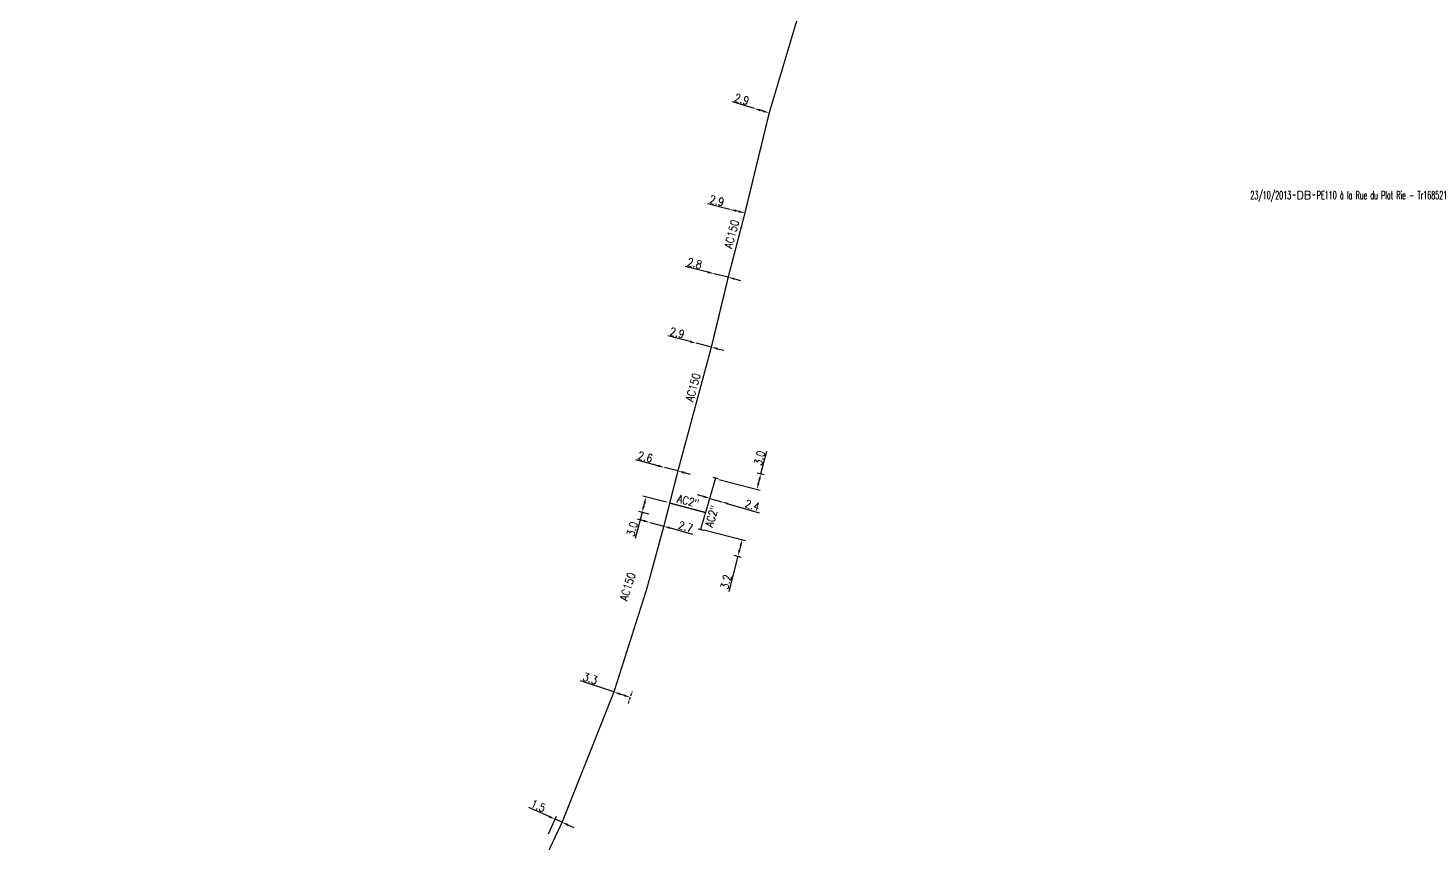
# Model space of a CAD drawing. Header units: millimetres. Extents: x 113011 to 114001, y 124000 to 125001.
# Drawn here: x 113710.5 to 113972.7, y 124389.8 to 124542.4 of the extents above; entities that cross this region are included whole.
import ezdxf
from ezdxf.enums import TextEntityAlignment as Align

# ---------------------------------------------------------------- set-up
doc = ezdxf.new("R2010")
doc.units = ezdxf.units.MM
doc.header["$PDMODE"] = 34
doc.linetypes.add('DASHED', pattern=[0.75, 0.5, -0.25])
doc.linetypes.add('L_25_AP', pattern=[2000, 1000, 1000])
doc.layers.get('0').update_dxf_attribs({"linetype": 'CONTINUOUS'})
doc.layers.get('Defpoints').update_dxf_attribs({"linetype": 'CONTINUOUS'})
for name, color, linetype in [('L_150', 1, 'CONTINUOUS'), ('L_340', 7, 'CONTINUOUS'), ('L_910', 7, 'CONTINUOUS')]:
    doc.layers.add(name, color=color, linetype=linetype)
doc.styles.get("Standard").update_dxf_attribs({"font": 'romans.shx', "width": 0.85})
doc.dimstyles.get("Standard").update_dxf_attribs({"dimtxt": 1.5, "dimasz": 1.2, "dimexe": 0.625, "dimexo": 0.625, "dimgap": 0.25, "dimtad": 1, "dimdec": 1, "dimzin": 0, "dimdsep": 46, "dimtxsty": 'Standard', "dimcen": -0.5, "dimadec": 0, "dimazin": 0, "dimtfac": 1, "dimtdec": 1, "dimtmove": 0, "dimatfit": 3, "dimfxl": 0, "dimtolj": 1, "dimtzin": 0, "dimarcsym": 0})

# ---------------------------------------------------------------- blocks, each defined once
blk = doc.blocks.new('*D151')
at = {"layer": 'Defpoints', "color": 0, "linetype": 'Continuous', "transparency": 16777216}
for p in [(113846.65, 124527.36), (113846.65, 124527.36), (113849.43, 124526.53)]:
    blk.add_point(p, dxfattribs=at)
at = {"layer": 'L_150', "color": 0, "linetype": 'Continuous', "lineweight": -2, "transparency": 16777216}
for p, q in [((113846.65, 124527.36), (113842.52, 124528.59)), ((113848.28, 124526.87), (113847.8, 124527.02))]:
    blk.add_line(p, q, dxfattribs=at)
at = {"layer": 'L_150', "color": 0, "linetype": 'Continuous', "transparency": 16777216}
for points in [[(113847.86, 124527.21), (113847.74, 124526.82), (113846.65, 124527.36)], [(113848.34, 124527.07), (113848.22, 124526.68), (113849.43, 124526.53)]]:
    blk.add_solid(points, dxfattribs=at)
at = {"layer": 'L_150', "color": 0, "linetype": 'Continuous', "transparency": 16777216, "insert": (113844.3, 124529.1), "char_height": 1.5, "attachment_point": 5, "rotation": 343.4293}
blk.add_mtext('\\A1;2.9', dxfattribs=at)
blk = doc.blocks.new('*D152')
at = {"layer": 'Defpoints', "color": 0, "linetype": 'Continuous', "transparency": 16777216}
for p in [(113842.07, 124508.46), (113842.07, 124508.46), (113844.88, 124507.78)]:
    blk.add_point(p, dxfattribs=at)
at = {"layer": 'L_150', "color": 0, "linetype": 'Continuous', "lineweight": -2, "transparency": 16777216}
for p, q in [((113842.07, 124508.46), (113837.88, 124509.48)), ((113843.72, 124508.06), (113843.23, 124508.18))]:
    blk.add_line(p, q, dxfattribs=at)
at = {"layer": 'L_150', "color": 0, "linetype": 'Continuous', "transparency": 16777216}
for points in [[(113843.28, 124508.38), (113843.18, 124507.99), (113842.07, 124508.46)], [(113843.76, 124508.26), (113843.67, 124507.87), (113844.88, 124507.78)]]:
    blk.add_solid(points, dxfattribs=at)
at = {"layer": 'L_150', "color": 0, "linetype": 'Continuous', "transparency": 16777216, "insert": (113839.62, 124510.08), "char_height": 1.5, "attachment_point": 5, "rotation": 346.373}
blk.add_mtext('\\A1;2.9', dxfattribs=at)
blk = doc.blocks.new('*D154')
at = {"layer": 'Defpoints', "color": 0, "linetype": 'Continuous', "transparency": 16777216}
for p in [(113839.08, 124496.41), (113839.08, 124496.41), (113841.75, 124495.74)]:
    blk.add_point(p, dxfattribs=at)
at = {"layer": 'L_150', "color": 0, "linetype": 'Continuous', "lineweight": -2, "transparency": 16777216}
for p, q in [((113837.91, 124496.7), (113833.67, 124497.75)), ((113841.75, 124495.74), (113839.08, 124496.41)), ((113842.91, 124495.45), (113844.07, 124495.16))]:
    blk.add_line(p, q, dxfattribs=at)
at = {"layer": 'L_150', "color": 0, "linetype": 'Continuous', "transparency": 16777216}
for points in [[(113837.96, 124496.89), (113837.86, 124496.5), (113839.08, 124496.41)], [(113842.96, 124495.65), (113842.86, 124495.26), (113841.75, 124495.74)]]:
    blk.add_solid(points, dxfattribs=at)
at = {"layer": 'L_150', "color": 0, "linetype": 'Continuous', "transparency": 16777216, "insert": (113835.45, 124498.34), "char_height": 1.5, "attachment_point": 5, "rotation": 346.0361}
blk.add_mtext('\\A1;2.8', dxfattribs=at)
blk = doc.blocks.new('*D155')
at = {"layer": 'Defpoints', "color": 0, "linetype": 'Continuous', "transparency": 16777216}
for p in [(113835.78, 124483.38), (113835.78, 124483.38), (113838.59, 124482.66)]:
    blk.add_point(p, dxfattribs=at)
at = {"layer": 'L_150', "color": 0, "linetype": 'Continuous', "lineweight": -2, "transparency": 16777216}
for p, q in [((113834.61, 124483.68), (113830.44, 124484.75)), ((113838.59, 124482.66), (113835.78, 124483.38)), ((113839.75, 124482.36), (113840.91, 124482.06))]:
    blk.add_line(p, q, dxfattribs=at)
at = {"layer": 'L_150', "color": 0, "linetype": 'Continuous', "transparency": 16777216}
for points in [[(113834.66, 124483.87), (113834.56, 124483.48), (113835.78, 124483.38)], [(113839.8, 124482.55), (113839.7, 124482.17), (113838.59, 124482.66)]]:
    blk.add_solid(points, dxfattribs=at)
at = {"layer": 'L_150', "color": 0, "linetype": 'Continuous', "transparency": 16777216, "insert": (113832.19, 124485.33), "char_height": 1.5, "attachment_point": 5, "rotation": 345.6058}
blk.add_mtext('\\A1;2.9', dxfattribs=at)
blk = doc.blocks.new('*D156')
at = {"layer": 'Defpoints', "color": 0, "linetype": 'Continuous', "transparency": 16777216}
for p in [(113829.8, 124460.11), (113829.8, 124460.11), (113832.32, 124459.45)]:
    blk.add_point(p, dxfattribs=at)
at = {"layer": 'L_150', "color": 0, "linetype": 'Continuous', "lineweight": -2, "transparency": 16777216}
for p, q in [((113828.64, 124460.41), (113824.42, 124461.52)), ((113832.32, 124459.45), (113829.8, 124460.11)), ((113833.48, 124459.14), (113834.64, 124458.84))]:
    blk.add_line(p, q, dxfattribs=at)
at = {"layer": 'L_150', "color": 0, "linetype": 'Continuous', "transparency": 16777216}
for points in [[(113828.7, 124460.61), (113828.59, 124460.22), (113829.8, 124460.11)], [(113833.53, 124459.34), (113833.43, 124458.95), (113832.32, 124459.45)]]:
    blk.add_solid(points, dxfattribs=at)
at = {"layer": 'L_150', "color": 0, "linetype": 'Continuous', "transparency": 16777216, "insert": (113826.2, 124462.09), "char_height": 1.5, "attachment_point": 5, "rotation": 345.2699}
blk.add_mtext('\\A1;2.6', dxfattribs=at)
blk = doc.blocks.new('*D157')
at = {"layer": 'Defpoints', "color": 0, "linetype": 'Continuous', "transparency": 16777216}
for p in [(113830.79, 124453.44), (113825.6, 124451.7), (113827.46, 124451.21)]:
    blk.add_point(p, dxfattribs=at)
at = {"layer": 'L_150', "color": 0, "linetype": 'Continuous', "lineweight": -2, "transparency": 16777216}
for p, q in [((113830.18, 124453.6), (113825.76, 124454.76)), ((113826.06, 124453.44), (113825.9, 124452.86)), ((113825.6, 124451.7), (113824.3, 124446.79)), ((113826.85, 124451.37), (113824.99, 124451.86))]:
    blk.add_line(p, q, dxfattribs=at)
at = {"layer": 'L_150', "color": 0, "linetype": 'Continuous', "transparency": 16777216}
for points in [[(113825.86, 124453.5), (113826.25, 124453.39), (113826.36, 124454.6)], [(113825.71, 124452.92), (113826.1, 124452.81), (113825.6, 124451.7)]]:
    blk.add_solid(points, dxfattribs=at)
at = {"layer": 'L_150', "color": 0, "linetype": 'Continuous', "transparency": 16777216, "insert": (113823.74, 124448.58), "char_height": 1.5, "attachment_point": 5, "rotation": 75.19}
blk.add_mtext('\\A1;3.0', dxfattribs=at)
blk = doc.blocks.new('*D158')
at = {"layer": 'Defpoints', "color": 0, "linetype": 'Continuous', "transparency": 16777216}
for p in [(113846.58, 124459.27), (113847.88, 124458.93), (113839.36, 124458.03)]:
    blk.add_point(p, dxfattribs=at)
at = {"layer": 'L_340', "color": 0, "linetype": 'Continuous', "lineweight": -2, "transparency": 16777216}
for p, q in [((113847.88, 124458.93), (113848.98, 124463.16)), ((113847.18, 124459.11), (113848.49, 124458.77)), ((113839.97, 124457.88), (113847.74, 124455.87)), ((113847.43, 124457.19), (113847.58, 124457.77))]:
    blk.add_line(p, q, dxfattribs=at)
at = {"layer": 'L_340', "color": 0, "linetype": 'Continuous', "transparency": 16777216}
for points in [[(113847.39, 124457.82), (113847.78, 124457.72), (113847.88, 124458.93)], [(113847.24, 124457.24), (113847.63, 124457.14), (113847.13, 124456.02)]]:
    blk.add_solid(points, dxfattribs=at)
at = {"layer": 'L_340', "color": 0, "linetype": 'Continuous', "transparency": 16777216, "insert": (113847.61, 124461.88), "char_height": 1.5, "attachment_point": 5, "rotation": 75.5007}
blk.add_mtext('\\A1;3.0', dxfattribs=at)
blk = doc.blocks.new('*D159')
at = {"layer": 'Defpoints', "color": 0, "linetype": 'Continuous', "transparency": 16777216}
for p in [(113838.28, 124454.32), (113840.58, 124453.65), (113840.58, 124453.65)]:
    blk.add_point(p, dxfattribs=at)
at = {"layer": 'L_150', "color": 0, "linetype": 'Continuous', "lineweight": -2, "transparency": 16777216}
for p, q in [((113837.12, 124454.66), (113835.97, 124455)), ((113838.28, 124454.32), (113840.58, 124453.65)), ((113841.73, 124453.31), (113847.55, 124451.61))]:
    blk.add_line(p, q, dxfattribs=at)
at = {"layer": 'L_150', "color": 0, "linetype": 'Continuous', "transparency": 16777216}
for points in [[(113837.18, 124454.85), (113837.07, 124454.47), (113838.28, 124454.32)], [(113841.79, 124453.51), (113841.68, 124453.12), (113840.58, 124453.65)]]:
    blk.add_solid(points, dxfattribs=at)
at = {"layer": 'L_150', "color": 0, "linetype": 'Continuous', "transparency": 16777216, "insert": (113846.28, 124453.03), "char_height": 1.5, "attachment_point": 5, "rotation": 343.7228}
blk.add_mtext('\\A1;2.4', dxfattribs=at)
blk = doc.blocks.new('*D160')
at = {"layer": 'Defpoints', "color": 0, "linetype": 'Continuous', "transparency": 16777216}
for p in [(113836.6, 124448.57), (113842.17, 124443.84), (113843.57, 124443.49)]:
    blk.add_point(p, dxfattribs=at)
at = {"layer": 'L_340', "color": 0, "linetype": 'Continuous', "lineweight": -2, "transparency": 16777216}
for p, q in [((113837.2, 124448.41), (113844.97, 124446.43)), ((113844.07, 124445.42), (113843.87, 124444.65)), ((113843.57, 124443.49), (113841.89, 124436.88)), ((113842.77, 124443.69), (113844.18, 124443.33))]:
    blk.add_line(p, q, dxfattribs=at)
at = {"layer": 'L_340', "color": 0, "linetype": 'Continuous', "transparency": 16777216}
for points in [[(113843.87, 124445.47), (113844.26, 124445.37), (113844.37, 124446.59)], [(113843.68, 124444.7), (113844.06, 124444.6), (113843.57, 124443.49)]]:
    blk.add_solid(points, dxfattribs=at)
at = {"layer": 'L_340', "color": 0, "linetype": 'Continuous', "transparency": 16777216, "insert": (113841.31, 124438.67), "char_height": 1.5, "attachment_point": 5, "rotation": 75.6948}
blk.add_mtext('\\A1;3.2', dxfattribs=at)
blk = doc.blocks.new('*D161')
at = {"layer": 'Defpoints', "color": 0, "linetype": 'Continuous', "transparency": 16777216}
for p in [(113827.07, 124449.81), (113827.07, 124449.81), (113829.68, 124449.09)]:
    blk.add_point(p, dxfattribs=at)
at = {"layer": 'L_150', "color": 0, "linetype": 'Continuous', "lineweight": -2, "transparency": 16777216}
for p, q in [((113825.92, 124450.12), (113824.76, 124450.44)), ((113827.07, 124449.81), (113829.68, 124449.09)), ((113830.84, 124448.78), (113835.05, 124447.63))]:
    blk.add_line(p, q, dxfattribs=at)
at = {"layer": 'L_150', "color": 0, "linetype": 'Continuous', "transparency": 16777216}
for points in [[(113825.97, 124450.31), (113825.86, 124449.93), (113827.07, 124449.81)], [(113830.89, 124448.97), (113830.78, 124448.59), (113829.68, 124449.09)]]:
    blk.add_solid(points, dxfattribs=at)
at = {"layer": 'L_150', "color": 0, "linetype": 'Continuous', "transparency": 16777216, "insert": (113833.79, 124449.01), "char_height": 1.5, "attachment_point": 5, "rotation": 344.7273}
blk.add_mtext('\\A1;2.7', dxfattribs=at)
blk = doc.blocks.new('*D162')
at = {"layer": 'Defpoints', "color": 0, "linetype": 'Continuous', "transparency": 16777216}
for p in [(113820.33, 124418.05), (113823.41, 124417.03), (113823.41, 124417.03)]:
    blk.add_point(p, dxfattribs=at)
at = {"layer": 'L_150', "color": 0, "linetype": 'Continuous', "lineweight": -2, "transparency": 16777216}
for p, q in [((113820.33, 124418.05), (113814.07, 124420.12)), ((113822.28, 124417.41), (113821.47, 124417.67))]:
    blk.add_line(p, q, dxfattribs=at)
at = {"layer": 'L_150', "color": 0, "linetype": 'Continuous', "transparency": 16777216}
for points in [[(113821.53, 124417.86), (113821.41, 124417.48), (113820.33, 124418.05)], [(113822.34, 124417.6), (113822.21, 124417.22), (113823.41, 124417.03)]]:
    blk.add_solid(points, dxfattribs=at)
at = {"layer": 'L_150', "color": 0, "linetype": 'Continuous', "transparency": 16777216, "insert": (113815.89, 124420.57), "char_height": 1.5, "attachment_point": 5, "rotation": 341.7187}
blk.add_mtext('\\A1;3.3', dxfattribs=at)
blk = doc.blocks.new('*D163')
at = {"layer": 'Defpoints', "color": 0, "linetype": 'Continuous', "transparency": 16777216}
for p in [(113809.29, 124394.23), (113810.62, 124393.64), (113807.81, 124390.9)]:
    blk.add_point(p, dxfattribs=at)
at = {"layer": 'L_150', "color": 0, "linetype": 'Continuous', "lineweight": -2, "transparency": 16777216}
for p, q in [((113808.2, 124394.72), (113804.37, 124396.42)), ((113808.06, 124391.47), (113809.55, 124394.8)), ((113810.62, 124393.64), (113809.29, 124394.23)), ((113811.71, 124393.15), (113812.81, 124392.66))]:
    blk.add_line(p, q, dxfattribs=at)
at = {"layer": 'L_150', "color": 0, "linetype": 'Continuous', "transparency": 16777216}
for points in [[(113808.28, 124394.9), (113808.12, 124394.53), (113809.29, 124394.23)], [(113811.8, 124393.33), (113811.63, 124392.96), (113810.62, 124393.64)]]:
    blk.add_solid(points, dxfattribs=at)
at = {"layer": 'L_150', "color": 0, "linetype": 'Continuous', "transparency": 16777216, "insert": (113806.15, 124396.73), "char_height": 1.5, "attachment_point": 5, "rotation": 335.9521}
blk.add_mtext('\\A1;1.5', dxfattribs=at)
blk = doc.blocks.new('L_340_07')
at = {"color": 0, "linetype": 'Continuous', "const_width": 0.25, "flags": 128}
blk.add_lwpolyline([(0, 0), (0.35, 0)], dxfattribs=at)
at = {"color": 0, "linetype": 'Continuous', "flags": 128}
blk.add_lwpolyline([(0.35, -0.5), (0.35, 0.5)], dxfattribs=at)
at = {"color": 0, "linetype": 'Continuous', "width": 0.75, "flags": 3}
for tag, p in [('DEF_LEG', (0.72, -3.47)), ('DEF_COUP', (0.72, -5.97)), ('DEF_TYPE', (0.72, -8.47))]:
    blk.add_attdef(tag, text='', height=1.2, dxfattribs=at).set_placement(p, align=Align.MIDDLE)
blk = doc.blocks.new('GIS_MODF')
at = {"color": 0, "linetype": 'Continuous', "flags": 128}
for points in [[(-2.18, -0.01), (-1.68, -0.01)], [(1.52, -0.01), (2.02, -0.01)]]:
    blk.add_lwpolyline(points, dxfattribs=at)
at = {"color": 0, "linetype": 'Continuous', "width": 0.5}
blk.add_attdef('DATE', text='', height=1.5, dxfattribs=at).set_placement((-2.5, -0.8), align=Align.RIGHT)
at = {"color": 0, "linetype": 'Continuous', "width": 1.771291}
blk.add_attdef('USER', text='', height=1.5, dxfattribs=at).set_placement((-1.51, -0.8), (1.28, -0.8), align=Align.FIT)
at = {"color": 0, "linetype": 'Continuous', "width": 0.5}
blk.add_attdef('DESC', (2.29, -0.8), '', height=1.5, dxfattribs=at)

msp = doc.modelspace()

# ---------------------------------------------------------------- linework, layer by layer
at = {"layer": 'L_150', "linetype": 'L_25_AP', "flags": 128}
msp.add_lwpolyline([(113882.83, 124633.44, 0.25, 0.25, 0), (113882.66, 124633.03, 0.25, 0.25, 0), (113879.06, 124624.42, 0.25, 0.25, 0), (113879.46, 124624.25, 0.25, 0.25, 0), (113869.61, 124597.53, 0.25, 0.25, 0), (113857.78, 124554.48, 0.25, 0.25, 0), (113849.43, 124526.53, 0.25, 0.25, 0), (113844.88, 124507.78, 0.25, 0.25, 0), (113841.75, 124495.74, 0.25, 0.25, 0), (113838.59, 124482.66, 0.25, 0.25, 0), (113832.32, 124459.45, 0.25, 0.25, 0), (113830.79, 124453.44, 0.25, 0.25, 0), (113829.68, 124449.09, 0.25, 0.25, 0), (113826.45, 124437.26, 0.25, 0.25, 0), (113820.33, 124418.05, 0.25, 0.25, 0), (113810.62, 124393.64, 0.25, 0.25, 0), (113802.78, 124377.01, 0.25, 0.25, 0), (113793.83, 124356.74, 0.25, 0.25, 0), (113789.57, 124348.21, 0.25, 0.25, 0), (113785.95, 124340.34, 0.25, 0.25, 0), (113779.28, 124325.83, 0.25, 0.25, 0), (113772, 124310.22, 0.25, 0.25, 0), (113769.85, 124304.74, 0.25, 0.25, 0), (113768.89, 124302.28, 0.25, 0.25, 0), (113765.01, 124293.64, 0.25, 0.25, 0), (113760.87, 124284.66, 0.25, 0.25, 0), (113751.53, 124272.96, 0.25, 0.25, 0), (113749.34, 124268.97, 0.25, 0.25, 0), (113748.78, 124268.16, 0.25, 0.25, 0), (113746.89, 124266.19, 0.25, 0.25, 0), (113744.46, 124262, 0.25, 0.25, 0), (113740.08, 124256.27, 0.25, 0.25, 0), (113740.08, 124256.27, 0.25, 0.25, 0), (113732.96, 124248.27, 0.25, 0.25, 0), (113725.47, 124243.36, 0.25, 0.25, 0), (113708.75, 124232.37, 0.25, 0.25, 0), (113695.71, 124224.69, 0.25, 0.25, 0), (113681.11, 124218.74, 0.25, 0.25, 0), (113681.11, 124218.74, 0.25, 0.25, 0), (113670.12, 124214.92, 0.25, 0.25, 0), (113663, 124211.55, 0.25, 0.25, 0), (113662.46, 124211.74, 0.25, 0.25, 0), (113657.16, 124209.72, 0.25, 0.25, 0), (113657.16, 124209.72, 0.25, 0.25, 0), (113654.18, 124208.93, 0.25, 0.25, 0), (113638.21, 124203.43, 0.25, 0.25, 0), (113636.44, 124202.66, 0.25, 0.25, 0), (113630.74, 124201.46, 0.25, 0.25, 0), (113627.68, 124202.69, 0.25, 0.25, 0), (113627.68, 124202.69, 0.25, 0.25, -0.16795), (113623.04, 124207.94, 0.25, 0.25, 0), (113623.04, 124207.94, 0.25, 0.25, 0), (113623.04, 124207.94, 0.25, 0.25, 0), (113620.5, 124213.73, 0.25, 0.25, 0), (113616.36, 124223.88, 0.25, 0.25, 0), (113612.44, 124233.67, 0.25, 0.25, 0), (113612.19, 124234.27, 0.25, 0.25, 0), (113604.66, 124231.11, 0.25, 0.25, 0), (113597.92, 124224.89, 0.25, 0.25, 0), (113596.99, 124223.71, 0.25, 0.25, 0), (113591.67, 124217.9, 0.25, 0.25, 0), (113597.88, 124212.08, 0.25, 0.25, 0), (113601.47, 124208.75, 0, 0, 0)], format="xyseb", dxfattribs=at)
at = {"layer": 'L_150', "linetype": 'L_25_AP', "const_width": 0.25, "flags": 128}
for points in [[(113836.6, 124448.57), (113837.5, 124451.66), (113838.28, 124454.32), (113839.36, 124458.03)], [(113830.79, 124453.44), (113837.5, 124451.66)]]:
    msp.add_lwpolyline(points, dxfattribs=at)
at = {"layer": 'L_150', "color": 7, "linetype": 'DASHED', "flags": 128}
msp.add_lwpolyline([(113823.04, 124415.9), (113823.04, 124415.9), (113823.04, 124415.9), (113823.79, 124418.16), (113823.79, 124418.16)], dxfattribs=at)

# ---------------------------------------------------------------- block references
at = {"layer": 'L_340', "xscale": 0.2}
for p, rotation in [((113839.36, 124458.03), 73.72275822546635), ((113836.6, 124448.57), 253.7227582261112)]:
    msp.add_blockref('L_340_07', p, dxfattribs=dict(at, rotation=rotation))
at = {"layer": 'L_910', "linetype": 'Continuous'}
ref = msp.add_blockref('GIS_MODF', (113949.75, 124511.17), dxfattribs=at)
ref.add_attrib('DATE', '23/10/2013', dxfattribs={"layer": '0', "color": 0, "linetype": 'Continuous', "height": 1.5, "width": 0.5}).set_placement((113947.25, 124510.37), align=Align.RIGHT)
ref.add_attrib('USER', 'DB', dxfattribs={"layer": '0', "color": 0, "linetype": 'Continuous', "height": 1.5, "width": 0.99919}).set_placement((113948.24, 124510.37), (113951.02, 124510.37), align=Align.FIT)
ref.add_attrib('DESC', 'PE110 à la Rue du Plat Rie - Tr168521', (113952.04, 124510.37), dxfattribs={"layer": '0', "color": 0, "linetype": 'Continuous', "height": 1.5, "width": 0.5})

# ---------------------------------------------------------------- texts
at = {"layer": 'L_150', "linetype": 'Continuous', "width": 0.85}
for s, rotation, p in [('AC150', 74.8925, (113842.41, 124501.02)), ('AC150', 74.8925, (113835.17, 124472.32)), ('AC2"', 345.19, (113832.06, 124453.62)), ('AC2"', 73.7228, (113838.8, 124448.79)), ('AC150', 72.6646, (113822.8, 124434.98))]:
    msp.add_text(s, height=1.5, rotation=rotation, dxfattribs=at).set_placement(p)

# ---------------------------------------------------------------- dimensions: what is measured, and where the dimension line sits
at = {"layer": 'L_150', "linetype": 'Continuous'}
for base, p1, p2, angle, picture, middle in [((113846.65, 124527.36), (113849.43, 124526.53), (113846.65, 124527.36), 343.4293, '*D151', (113844.01, 124528.14)), ((113842.07, 124508.46), (113844.88, 124507.78), (113842.07, 124508.46), 346.373, '*D152', (113839.39, 124509.11)), ((113839.07693, 124496.40756), (113841.74566, 124495.74396), (113839.07693, 124496.40756), 346.03609, '*D154', (113835.209, 124497.36936)), ((113835.78, 124483.38), (113838.59, 124482.66), (113835.78, 124483.38), 345.6058, '*D155', (113831.95, 124484.36)), ((113829.8, 124460.11), (113832.32, 124459.45), (113829.8, 124460.11), 345.2699, '*D156', (113825.95, 124461.12)), ((113825.6, 124451.7), (113830.79, 124453.44), (113827.46, 124451.21), 75.19, '*D157', (113824.7, 124448.32)), ((113840.58, 124453.65), (113838.28, 124454.32), (113840.58, 124453.65), 163.7228, '*D159', (113846, 124452.07)), ((113827.07, 124449.81), (113829.68, 124449.09), (113827.07, 124449.81), 344.7273, '*D161', (113833.52, 124448.04)), ((113823.41, 124417.03), (113820.33, 124418.05), (113823.41, 124417.03), 161.7187, '*D162', (113815.58, 124419.62)), ((113809.29, 124394.23), (113810.62, 124393.64), (113807.81, 124390.9), 335.9521, '*D163', (113805.74, 124395.81))]:
    dim = msp.add_linear_dim(base=base, p1=p1, p2=p2, angle=angle, dimstyle='Standard', dxfattribs=at)
    dim.commit()
    dim.dimension.update_dxf_attribs({"geometry": picture, "text_midpoint": middle, "dimtype": 160})
at = {"layer": 'L_340', "linetype": 'Continuous'}
for base, p1, p2, angle, picture, middle in [((113847.88, 124458.93), (113839.36, 124458.03), (113846.58, 124459.27), 255.5007, '*D158', (113848.58, 124461.62)), ((113843.57, 124443.49), (113836.6, 124448.57), (113842.17, 124443.84), 75.6948, '*D160', (113842.28, 124438.42))]:
    dim = msp.add_linear_dim(base=base, p1=p1, p2=p2, angle=angle, dimstyle='Standard', dxfattribs=at)
    dim.commit()
    dim.dimension.update_dxf_attribs({"geometry": picture, "text_midpoint": middle, "dimtype": 160})

doc.saveas('drawing.dxf')
